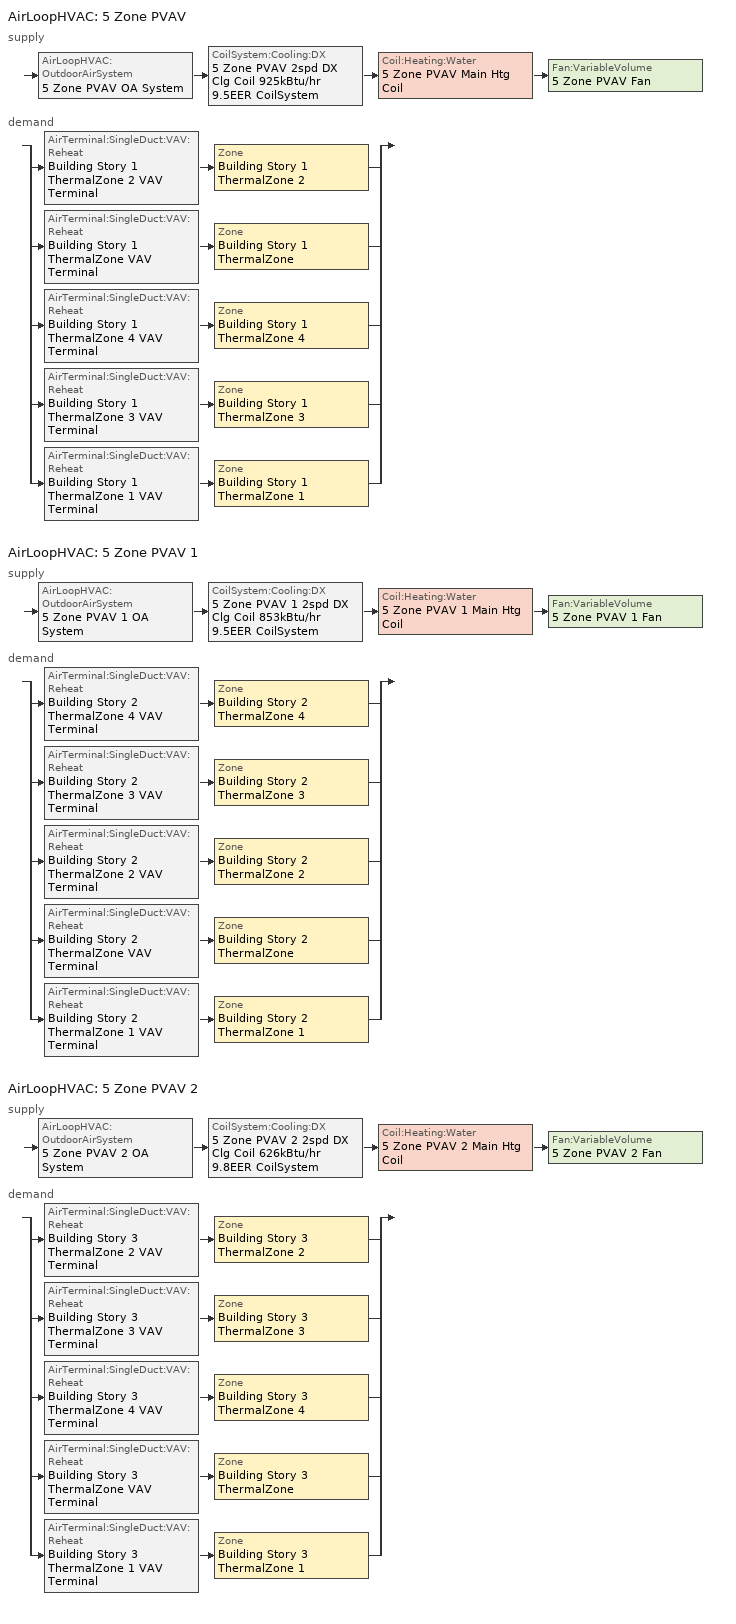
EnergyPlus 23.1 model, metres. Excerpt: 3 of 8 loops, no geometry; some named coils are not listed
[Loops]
AirLoopHVAC '5 Zone PVAV'
 supply: AirLoopHVAC:OutdoorAirSystem '5 Zone PVAV OA System' > CoilSystem:Cooling:DX '5 Zone PVAV 2spd DX Clg Coil 925kBtu/hr 9.5EER CoilSystem' > Coil:Heating:Water '5 Zone PVAV Main Htg Coil' > Fan:VariableVolume '5 Zone PVAV Fan'
 demand: split
  | AirTerminal:SingleDuct:VAV:Reheat 'Building Story 1 ThermalZone 2 VAV Terminal' > Zone 'Building Story 1 ThermalZone 2'
  | AirTerminal:SingleDuct:VAV:Reheat 'Building Story 1 ThermalZone VAV Terminal' > Zone 'Building Story 1 ThermalZone'
  | AirTerminal:SingleDuct:VAV:Reheat 'Building Story 1 ThermalZone 4 VAV Terminal' > Zone 'Building Story 1 ThermalZone 4'
  | AirTerminal:SingleDuct:VAV:Reheat 'Building Story 1 ThermalZone 3 VAV Terminal' > Zone 'Building Story 1 ThermalZone 3'
  | AirTerminal:SingleDuct:VAV:Reheat 'Building Story 1 ThermalZone 1 VAV Terminal' > Zone 'Building Story 1 ThermalZone 1'
AirLoopHVAC '5 Zone PVAV 1'
 supply: AirLoopHVAC:OutdoorAirSystem '5 Zone PVAV 1 OA System' > CoilSystem:Cooling:DX '5 Zone PVAV 1 2spd DX Clg Coil 853kBtu/hr 9.5EER CoilSystem' > Coil:Heating:Water '5 Zone PVAV 1 Main Htg Coil' > Fan:VariableVolume '5 Zone PVAV 1 Fan'
 demand: split
  | AirTerminal:SingleDuct:VAV:Reheat 'Building Story 2 ThermalZone 4 VAV Terminal' > Zone 'Building Story 2 ThermalZone 4'
  | AirTerminal:SingleDuct:VAV:Reheat 'Building Story 2 ThermalZone 3 VAV Terminal' > Zone 'Building Story 2 ThermalZone 3'
  | AirTerminal:SingleDuct:VAV:Reheat 'Building Story 2 ThermalZone 2 VAV Terminal' > Zone 'Building Story 2 ThermalZone 2'
  | AirTerminal:SingleDuct:VAV:Reheat 'Building Story 2 ThermalZone VAV Terminal' > Zone 'Building Story 2 ThermalZone'
  | AirTerminal:SingleDuct:VAV:Reheat 'Building Story 2 ThermalZone 1 VAV Terminal' > Zone 'Building Story 2 ThermalZone 1'
AirLoopHVAC '5 Zone PVAV 2'
 supply: AirLoopHVAC:OutdoorAirSystem '5 Zone PVAV 2 OA System' > CoilSystem:Cooling:DX '5 Zone PVAV 2 2spd DX Clg Coil 626kBtu/hr 9.8EER CoilSystem' > Coil:Heating:Water '5 Zone PVAV 2 Main Htg Coil' > Fan:VariableVolume '5 Zone PVAV 2 Fan'
 demand: split
  | AirTerminal:SingleDuct:VAV:Reheat 'Building Story 3 ThermalZone 2 VAV Terminal' > Zone 'Building Story 3 ThermalZone 2'
  | AirTerminal:SingleDuct:VAV:Reheat 'Building Story 3 ThermalZone 3 VAV Terminal' > Zone 'Building Story 3 ThermalZone 3'
  | AirTerminal:SingleDuct:VAV:Reheat 'Building Story 3 ThermalZone 4 VAV Terminal' > Zone 'Building Story 3 ThermalZone 4'
  | AirTerminal:SingleDuct:VAV:Reheat 'Building Story 3 ThermalZone VAV Terminal' > Zone 'Building Story 3 ThermalZone'
  | AirTerminal:SingleDuct:VAV:Reheat 'Building Story 3 ThermalZone 1 VAV Terminal' > Zone 'Building Story 3 ThermalZone 1'
[ZoneControl:Thermostat] Temperature Difference Between Cutout And Setpoint {deltaC}=0
Name | Zone or ZoneList | Control Type Schedule | Control 1
Building Story 1 ThermalZone Thermostat | Building Story 1 ThermalZone | Building Story 1 ThermalZone Thermostat Schedule | Story Ground Blended Space Type Thermostat
Building Story 1 ThermalZone 1 Thermostat | Building Story 1 ThermalZone 1 | Building Story 1 ThermalZone 1 Thermostat Schedule | Story Ground Blended Space Type Thermostat 1
Building Story 1 ThermalZone 2 Thermostat | Building Story 1 ThermalZone 2 | Building Story 1 ThermalZone 2 Thermostat Schedule | Story Ground Blended Space Type Thermostat 2
Building Story 1 ThermalZone 3 Thermostat | Building Story 1 ThermalZone 3 | Building Story 1 ThermalZone 3 Thermostat Schedule | Story Ground Blended Space Type Thermostat 3
Building Story 1 ThermalZone 4 Thermostat | Building Story 1 ThermalZone 4 | Building Story 1 ThermalZone 4 Thermostat Schedule | Story Ground Blended Space Type Thermostat 4
Building Story 2 ThermalZone Thermostat | Building Story 2 ThermalZone | Building Story 2 ThermalZone Thermostat Schedule | Story Mid Blended Space Type Thermostat
Building Story 2 ThermalZone 1 Thermostat | Building Story 2 ThermalZone 1 | Building Story 2 ThermalZone 1 Thermostat Schedule | Story Mid Blended Space Type Thermostat 1
Building Story 2 ThermalZone 2 Thermostat | Building Story 2 ThermalZone 2 | Building Story 2 ThermalZone 2 Thermostat Schedule | Story Mid Blended Space Type Thermostat 2
Building Story 2 ThermalZone 3 Thermostat | Building Story 2 ThermalZone 3 | Building Story 2 ThermalZone 3 Thermostat Schedule | Story Mid Blended Space Type Thermostat 3
Building Story 2 ThermalZone 4 Thermostat | Building Story 2 ThermalZone 4 | Building Story 2 ThermalZone 4 Thermostat Schedule | Story Mid Blended Space Type Thermostat 4
Building Story 3 ThermalZone Thermostat | Building Story 3 ThermalZone | Building Story 3 ThermalZone Thermostat Schedule | Story Top Blended Space Type Thermostat
Building Story 3 ThermalZone 1 Thermostat | Building Story 3 ThermalZone 1 | Building Story 3 ThermalZone 1 Thermostat Schedule | Story Top Blended Space Type Thermostat 1
Building Story 3 ThermalZone 2 Thermostat | Building Story 3 ThermalZone 2 | Building Story 3 ThermalZone 2 Thermostat Schedule | Story Top Blended Space Type Thermostat 2
Building Story 3 ThermalZone 3 Thermostat | Building Story 3 ThermalZone 3 | Building Story 3 ThermalZone 3 Thermostat Schedule | Story Top Blended Space Type Thermostat 3
Building Story 3 ThermalZone 4 Thermostat | Building Story 3 ThermalZone 4 | Building Story 3 ThermalZone 4 Thermostat Schedule | Story Top Blended Space Type Thermostat 4
[ThermostatSetpoint:DualSetpoint]
Name | Heating Setpoint Temperature Schedule | Cooling Setpoint Temperature Schedule
Story Ground Blended Space Type Thermostat; Story Ground Blended Space Type Thermostat 1; Story Ground Blended Space Type Thermostat 2; Story Ground Blended Space Type Thermostat 3; Story Ground Blended Space Type Thermostat 4 | SchoolSecondary HTGSETP_SCH_PSZ_AC | SchoolSecondary CLGSETP_SCH_NO_SETBACK
Story Mid Blended Space Type Thermostat; Story Mid Blended Space Type Thermostat 1; Story Mid Blended Space Type Thermostat 2; Story Mid Blended Space Type Thermostat 3; Story Mid Blended Space Type Thermostat 4 | SchoolSecondary HTGSETP_SCH_YES_OPTIMUM | SchoolSecondary CLGSETP_SCH_NO_SETBACK
Story Top Blended Space Type Thermostat; Story Top Blended Space Type Thermostat 1; Story Top Blended Space Type Thermostat 2; Story Top Blended Space Type Thermostat 3; Story Top Blended Space Type Thermostat 4 | OfficeLarge HTGSETP_SCH_YES_OPTIMUM | OfficeLarge CLGSETP_SCH_NO_SETBACK
[AirTerminal:SingleDuct:VAV:Reheat] Availability Schedule=Always On Discrete; Maximum Air Flow Rate {m3/s}=Autosize; Zone Minimum Air Flow Input Method=Constant; Fixed Minimum Air Flow Rate {m3/s}=0; Maximum Hot Water or Steam Flow Rate {m3/s}=Autosize; Minimum Hot Water or Steam Flow Rate {m3/s}=0; Convergence Tolerance=0.001; Damper Heating Action=ReverseWithLimits; Maximum Flow per Zone Floor Area During Reheat {m3/s-m2}=Autocalculate; Maximum Flow Fraction During Reheat=Autocalculate; Maximum Reheat Air Temperature {C}=50
Name | Constant Minimum Air Flow Fraction | Reheat Coil
Building Story 1 ThermalZone VAV Terminal | 0.673565 | Building Story 1 ThermalZone Reheat Coil
Building Story 1 ThermalZone 1 VAV Terminal | 0.673565 | Building Story 1 ThermalZone 1 Reheat Coil
Building Story 1 ThermalZone 2 VAV Terminal | 0.673565 | Building Story 1 ThermalZone 2 Reheat Coil
Building Story 1 ThermalZone 3 VAV Terminal | 0.673565 | Building Story 1 ThermalZone 3 Reheat Coil
Building Story 1 ThermalZone 4 VAV Terminal | 0.673565 | Building Story 1 ThermalZone 4 Reheat Coil
Building Story 2 ThermalZone VAV Terminal | 0.588356 | Building Story 2 ThermalZone Reheat Coil
Building Story 2 ThermalZone 1 VAV Terminal | 0.588356 | Building Story 2 ThermalZone 1 Reheat Coil
Building Story 2 ThermalZone 2 VAV Terminal | 0.588356 | Building Story 2 ThermalZone 2 Reheat Coil
Building Story 2 ThermalZone 3 VAV Terminal | 0.588356 | Building Story 2 ThermalZone 3 Reheat Coil
Building Story 2 ThermalZone 4 VAV Terminal | 0.588356 | Building Story 2 ThermalZone 4 Reheat Coil
Building Story 3 ThermalZone VAV Terminal | 0.264066 | Building Story 3 ThermalZone Reheat Coil
Building Story 3 ThermalZone 1 VAV Terminal | 0.2 | Building Story 3 ThermalZone 1 Reheat Coil
Building Story 3 ThermalZone 2 VAV Terminal | 0.2 | Building Story 3 ThermalZone 2 Reheat Coil
Building Story 3 ThermalZone 3 VAV Terminal | 0.2 | Building Story 3 ThermalZone 3 Reheat Coil
Building Story 3 ThermalZone 4 VAV Terminal | 0.2 | Building Story 3 ThermalZone 4 Reheat Coil
[Coil:Heating:Water] Availability Schedule=Always On Discrete; U-Factor Times Area Value {W/K}=Autosize; Maximum Water Flow Rate {m3/s}=Autosize; Performance Input Method=UFactorTimesAreaAndDesignWaterFlowRate; Rated Capacity {W}=Autosize; Rated Inlet Water Temperature {C}=82.2222; Rated Inlet Air Temperature {C}=7.22222; Rated Outlet Water Temperature {C}=71.1111; Rated Outlet Air Temperature {C}=12.7778; Rated Ratio for Air and Water Convection=0.5
5 Zone PVAV Main Htg Coil; 5 Zone PVAV 1 Main Htg Coil; 5 Zone PVAV 2 Main Htg Coil
[Zone equipment]
Building Story 1 ThermalZone: Building Story 1 ThermalZone VAV Terminal
Building Story 1 ThermalZone 1: Building Story 1 ThermalZone 1 VAV Terminal
Building Story 1 ThermalZone 2: Building Story 1 ThermalZone 2 VAV Terminal
Building Story 1 ThermalZone 3: Building Story 1 ThermalZone 3 VAV Terminal
Building Story 1 ThermalZone 4: Building Story 1 ThermalZone 4 VAV Terminal
Building Story 2 ThermalZone: Building Story 2 ThermalZone VAV Terminal
Building Story 2 ThermalZone 1: Building Story 2 ThermalZone 1 VAV Terminal
Building Story 2 ThermalZone 2: Building Story 2 ThermalZone 2 VAV Terminal
Building Story 2 ThermalZone 3: Building Story 2 ThermalZone 3 VAV Terminal
Building Story 2 ThermalZone 4: Building Story 2 ThermalZone 4 VAV Terminal
Building Story 3 ThermalZone: Building Story 3 ThermalZone VAV Terminal
Building Story 3 ThermalZone 1: Building Story 3 ThermalZone 1 VAV Terminal
Building Story 3 ThermalZone 2: Building Story 3 ThermalZone 2 VAV Terminal
Building Story 3 ThermalZone 3: Building Story 3 ThermalZone 3 VAV Terminal
Building Story 3 ThermalZone 4: Building Story 3 ThermalZone 4 VAV Terminal
[Sizing:Zone] Zone Cooling Design Supply Air Temperature Input Method=SupplyAirTemperature; Zone Cooling Design Supply Air Temperature {C}=12.7778; Zone Cooling Design Supply Air Temperature Difference {deltaC}=11.11; Zone Heating Design Supply Air Temperature Input Method=SupplyAirTemperature; Zone Heating Design Supply Air Temperature {C}=50; Zone Heating Design Supply Air Temperature Difference {deltaC}=11.11; Zone Cooling Design Supply Air Humidity Ratio {kgWater/kgDryAir}=0.0085; Zone Heating Design Supply Air Humidity Ratio {kgWater/kgDryAir}=0.008; Cooling Design Air Flow Method=DesignDay; Cooling Design Air Flow Rate {m3/s}=0; Cooling Minimum Air Flow per Zone Floor Area {m3/s-m2}=0.000762; Cooling Minimum Air Flow {m3/s}=0; Cooling Minimum Air Flow Fraction=0; Heating Design Air Flow Method=DesignDay; Heating Design Air Flow Rate {m3/s}=0; Heating Maximum Air Flow per Zone Floor Area {m3/s-m2}=0.002032; Heating Maximum Air Flow {m3/s}=0.141576; Heating Maximum Air Flow Fraction=0.3; Account for Dedicated Outdoor Air System=No; Zone Load Sizing Method=Sensible Load Only No Latent Load; Zone Latent Cooling Design Supply Air Humidity Ratio Input Method=HumidityRatioDifference; Zone Cooling Design Supply Air Humidity Ratio Difference {kgWater/kgDryAir}=0.005; Zone Latent Heating Design Supply Air Humidity Ratio Input Method=HumidityRatioDifference; Zone Humidification Design Supply Air Humidity Ratio Difference {kgWater/kgDryAir}=0.005
Name | Design Specification Outdoor Air Object | Design Specification Zone Air Distribution Object
Building Story 1 ThermalZone | Building Story 1 ThermalZone DSOA Space List | Building Story 1 ThermalZone Design Spec Zone Air Dist
Building Story 1 ThermalZone 1 | Building Story 1 ThermalZone 1 DSOA Space List | Building Story 1 ThermalZone 1 Design Spec Zone Air Dist
Building Story 1 ThermalZone 2 | Building Story 1 ThermalZone 2 DSOA Space List | Building Story 1 ThermalZone 2 Design Spec Zone Air Dist
Building Story 1 ThermalZone 3 | Building Story 1 ThermalZone 3 DSOA Space List | Building Story 1 ThermalZone 3 Design Spec Zone Air Dist
Building Story 1 ThermalZone 4 | Building Story 1 ThermalZone 4 DSOA Space List | Building Story 1 ThermalZone 4 Design Spec Zone Air Dist
Building Story 2 ThermalZone | Building Story 2 ThermalZone DSOA Space List | Building Story 2 ThermalZone Design Spec Zone Air Dist
Building Story 2 ThermalZone 1 | Building Story 2 ThermalZone 1 DSOA Space List | Building Story 2 ThermalZone 1 Design Spec Zone Air Dist
Building Story 2 ThermalZone 2 | Building Story 2 ThermalZone 2 DSOA Space List | Building Story 2 ThermalZone 2 Design Spec Zone Air Dist
Building Story 2 ThermalZone 3 | Building Story 2 ThermalZone 3 DSOA Space List | Building Story 2 ThermalZone 3 Design Spec Zone Air Dist
Building Story 2 ThermalZone 4 | Building Story 2 ThermalZone 4 DSOA Space List | Building Story 2 ThermalZone 4 Design Spec Zone Air Dist
Building Story 3 ThermalZone | Building Story 3 ThermalZone DSOA Space List | Building Story 3 ThermalZone Design Spec Zone Air Dist
Building Story 3 ThermalZone 1 | Building Story 3 ThermalZone 1 DSOA Space List | Building Story 3 ThermalZone 1 Design Spec Zone Air Dist
Building Story 3 ThermalZone 2 | Building Story 3 ThermalZone 2 DSOA Space List | Building Story 3 ThermalZone 2 Design Spec Zone Air Dist
Building Story 3 ThermalZone 3 | Building Story 3 ThermalZone 3 DSOA Space List | Building Story 3 ThermalZone 3 Design Spec Zone Air Dist
Building Story 3 ThermalZone 4 | Building Story 3 ThermalZone 4 DSOA Space List | Building Story 3 ThermalZone 4 Design Spec Zone Air Dist
[DesignSpecification:ZoneAirDistribution] Minimum Zone Ventilation Efficiency=0.6
Building Story 1 ThermalZone Design Spec Zone Air Dist; Building Story 1 ThermalZone 1 Design Spec Zone Air Dist; Building Story 1 ThermalZone 2 Design Spec Zone Air Dist; Building Story 1 ThermalZone 3 Design Spec Zone Air Dist; Building Story 1 ThermalZone 4 Design Spec Zone Air Dist; Building Story 2 ThermalZone Design Spec Zone Air Dist; Building Story 2 ThermalZone 1 Design Spec Zone Air Dist; Building Story 2 ThermalZone 2 Design Spec Zone Air Dist; Building Story 2 ThermalZone 3 Design Spec Zone Air Dist; Building Story 2 ThermalZone 4 Design Spec Zone Air Dist; Building Story 3 ThermalZone Design Spec Zone Air Dist; Building Story 3 ThermalZone 1 Design Spec Zone Air Dist; Building Story 3 ThermalZone 2 Design Spec Zone Air Dist; Building Story 3 ThermalZone 3 Design Spec Zone Air Dist; Building Story 3 ThermalZone 4 Design Spec Zone Air Dist
[Controller:MechanicalVentilation] Demand Controlled Ventilation=No
Name | Availability Schedule | System Outdoor Air Method | Zone or ZoneList 1 | Design Specification Outdoor Air Object Name 1 | Design Specification Zone Air Distribution Object Name 1 | Zone or ZoneList 2 | Design Specification Outdoor Air Object Name 2 | Design Specification Zone Air Distribution Object Name 2 | Zone or ZoneList 3 | Design Specification Outdoor Air Object Name 3 | Design Specification Zone Air Distribution Object Name 3 | Zone or ZoneList 4 | Design Specification Outdoor Air Object Name 4 | Design Specification Zone Air Distribution Object Name 4 | Zone or ZoneList 5 | Design Specification Outdoor Air Object Name 5 | Design Specification Zone Air Distribution Object Name 5
5 Zone PVAV Ventilation Controller | 5 Zone PVAV Occ Sch | ZoneSum | Building Story 1 ThermalZone | Blended OA | Building Story 1 ThermalZone Design Spec Zone Air Dist | Building Story 1 ThermalZone 1 | Blended OA | Building Story 1 ThermalZone 1 Design Spec Zone Air Dist | Building Story 1 ThermalZone 2 | Blended OA | Building Story 1 ThermalZone 2 Design Spec Zone Air Dist | Building Story 1 ThermalZone 3 | Blended OA | Building Story 1 ThermalZone 3 Design Spec Zone Air Dist | Building Story 1 ThermalZone 4 | Blended OA | Building Story 1 ThermalZone 4 Design Spec Zone Air Dist
5 Zone PVAV 1 Ventilation Controller | 5 Zone PVAV 1 Occ Sch | ZoneSum | Building Story 2 ThermalZone | Blended OA 1 | Building Story 2 ThermalZone Design Spec Zone Air Dist | Building Story 2 ThermalZone 1 | Blended OA 1 | Building Story 2 ThermalZone 1 Design Spec Zone Air Dist | Building Story 2 ThermalZone 2 | Blended OA 1 | Building Story 2 ThermalZone 2 Design Spec Zone Air Dist | Building Story 2 ThermalZone 3 | Blended OA 1 | Building Story 2 ThermalZone 3 Design Spec Zone Air Dist | Building Story 2 ThermalZone 4 | Blended OA 1 | Building Story 2 ThermalZone 4 Design Spec Zone Air Dist
5 Zone PVAV 2 Ventilation Controller | 5 Zone PVAV 2 Occ Sch | Standard62.1VentilationRateProcedureWithLimit | Building Story 3 ThermalZone | Blended OA 2 | Building Story 3 ThermalZone Design Spec Zone Air Dist | Building Story 3 ThermalZone 1 | Blended OA 2 | Building Story 3 ThermalZone 1 Design Spec Zone Air Dist | Building Story 3 ThermalZone 2 | Blended OA 2 | Building Story 3 ThermalZone 2 Design Spec Zone Air Dist | Building Story 3 ThermalZone 3 | Blended OA 2 | Building Story 3 ThermalZone 3 Design Spec Zone Air Dist | Building Story 3 ThermalZone 4 | Blended OA 2 | Building Story 3 ThermalZone 4 Design Spec Zone Air Dist
[DesignSpecification:OutdoorAir] Outdoor Air Method=Sum; Outdoor Air Flow per Zone {m3/s}=0; Outdoor Air Flow Air Changes per Hour {1/hr}=0
Name | Outdoor Air Flow per Person {m3/s-person} | Outdoor Air Flow per Zone Floor Area {m3/s-m2}
Blended OA | 0.00236393 | 0.000791069
Blended OA 1 | 0.00449757 | 0.000474846
Blended OA 2 | 0 | 0.0004318
[DesignSpecification:OutdoorAir:SpaceList]
Name | Space 1 | Space 1 Design Specification Outdoor Air Object
Building Story 1 ThermalZone DSOA Space List | Building Story 1 Space | Blended OA
Building Story 1 ThermalZone 1 DSOA Space List | Building Story 1 Space 1 | Blended OA
Building Story 1 ThermalZone 2 DSOA Space List | Building Story 1 Space 2 | Blended OA
Building Story 1 ThermalZone 3 DSOA Space List | Building Story 1 Space 3 | Blended OA
Building Story 1 ThermalZone 4 DSOA Space List | Building Story 1 Space 4 | Blended OA
Building Story 2 ThermalZone DSOA Space List | Building Story 2 Space | Blended OA 1
Building Story 2 ThermalZone 1 DSOA Space List | Building Story 2 Space 1 | Blended OA 1
Building Story 2 ThermalZone 2 DSOA Space List | Building Story 2 Space 2 | Blended OA 1
Building Story 2 ThermalZone 3 DSOA Space List | Building Story 2 Space 3 | Blended OA 1
Building Story 2 ThermalZone 4 DSOA Space List | Building Story 2 Space 4 | Blended OA 1
Building Story 3 ThermalZone DSOA Space List | Building Story 3 Space | Blended OA 2
Building Story 3 ThermalZone 1 DSOA Space List | Building Story 3 Space 1 | Blended OA 2
Building Story 3 ThermalZone 2 DSOA Space List | Building Story 3 Space 2 | Blended OA 2
Building Story 3 ThermalZone 3 DSOA Space List | Building Story 3 Space 3 | Blended OA 2
Building Story 3 ThermalZone 4 DSOA Space List | Building Story 3 Space 4 | Blended OA 2
[AirLoopHVAC] Design Supply Air Flow Rate {m3/s}=AutoSize; Design Return Air Flow Fraction of Supply Air Flow=1
5 Zone PVAV; 5 Zone PVAV 1; 5 Zone PVAV 2
[Sizing:System] Type of Load to Size On=Sensible; Central Heating Maximum System Air Flow Ratio=0.3; Preheat Design Temperature {C}=7.22222; Preheat Design Humidity Ratio {kgWater/kgDryAir}=0.008; Precool Design Temperature {C}=12.7778; Precool Design Humidity Ratio {kgWater/kgDryAir}=0.008; Central Cooling Design Supply Air Temperature {C}=12.7778; Central Heating Design Supply Air Temperature {C}=12.7778; Type of Zone Sum to Use=Coincident; 100% Outdoor Air in Cooling=No; 100% Outdoor Air in Heating=No; Central Cooling Design Supply Air Humidity Ratio {kgWater/kgDryAir}=0.0085; Central Heating Design Supply Air Humidity Ratio {kgWater/kgDryAir}=0.008; Cooling Supply Air Flow Rate Method=DesignDay; Cooling Supply Air Flow Rate {m3/s}=0; Cooling Supply Air Flow Rate Per Floor Area {m3/s-m2}=0.00996765; Cooling Fraction of Autosized Cooling Supply Air Flow Rate=1; Cooling Supply Air Flow Rate Per Unit Cooling Capacity {m3/s-W}=3.94755e-05; Heating Supply Air Flow Rate Method=DesignDay; Heating Supply Air Flow Rate {m3/s}=0; Heating Supply Air Flow Rate Per Floor Area {m3/s-m2}=0.00996765; Heating Fraction of Autosized Heating Supply Air Flow Rate=1; Heating Fraction of Autosized Cooling Supply Air Flow Rate=1; Heating Supply Air Flow Rate Per Unit Heating Capacity {m3/s-W}=3.15882e-05; System Outdoor Air Method=ZoneSum; Zone Maximum Outdoor Air Fraction=1; Cooling Design Capacity Method=CoolingDesignCapacity; Cooling Design Capacity {W}=Autosize; Cooling Design Capacity Per Floor Area {W/m2}=234.7; Fraction of Autosized Cooling Design Capacity=1; Heating Design Capacity Method=HeatingDesignCapacity; Heating Design Capacity {W}=Autosize; Heating Design Capacity Per Floor Area {W/m2}=157; Fraction of Autosized Heating Design Capacity=1; Central Cooling Capacity Control Method=OnOff; Occupant Diversity=Autosize
Name | Design Outdoor Air Flow Rate {m3/s}
5 Zone PVAV | 7.69211
5 Zone PVAV 1 | 6.14243
5 Zone PVAV 2 | 1.97639
[Controller:WaterCoil] Control Variable=Temperature; Action=Normal; Actuator Variable=Flow; Controller Convergence Tolerance {deltaC}=0.0001; Maximum Actuated Flow {m3/s}=Autosize; Minimum Actuated Flow {m3/s}=0
5 Zone PVAV Main Htg Coil Controller; 5 Zone PVAV 1 Main Htg Coil Controller; 5 Zone PVAV 2 Main Htg Coil Controller
[Controller:OutdoorAir] Maximum Outdoor Air Flow Rate {m3/s}=Autosize; Economizer Control Type=DifferentialDryBulb; Economizer Control Action Type=ModulateFlow; Lockout Type=LockoutWithHeating; Minimum Limit Type=FixedMinimum; High Humidity Control=No; Control High Indoor Humidity Based on Outdoor Humidity Ratio=Yes
Name | Minimum Outdoor Air Flow Rate {m3/s} | Minimum Outdoor Air Schedule | Mechanical Ventilation Controller | Heat Recovery Bypass Control Type
Controller Outdoor Air 1 | Autosize | 5 Zone PVAV Occ Sch | 5 Zone PVAV Ventilation Controller | BypassWhenOAFlowGreaterThanMinimum
Controller Outdoor Air 2 | Autosize | 5 Zone PVAV 1 Occ Sch | 5 Zone PVAV 1 Ventilation Controller | BypassWhenOAFlowGreaterThanMinimum
Controller Outdoor Air 3 | 0 | 5 Zone PVAV 2 Occ Sch | 5 Zone PVAV 2 Ventilation Controller | BypassWhenWithinEconomizerLimits
[HeatExchanger:AirToAir:SensibleAndLatent] Availability Schedule=Always On Discrete; Nominal Supply Air Flow Rate {m3/s}=Autosize; Sensible Effectiveness at 100% Heating Air Flow=0.5; Latent Effectiveness at 100% Heating Air Flow=0.5; Sensible Effectiveness at 75% Heating Air Flow=0.5; Latent Effectiveness at 75% Heating Air Flow=0.5; Sensible Effectiveness at 100% Cooling Air Flow=0.5; Latent Effectiveness at 100% Cooling Air Flow=0.5; Sensible Effectiveness at 75% Cooling Air Flow=0.5; Latent Effectiveness at 75% Cooling Air Flow=0.5; Supply Air Outlet Temperature Control=Yes; Heat Exchanger Type=Rotary; Frost Control Type=ExhaustOnly; Threshold Temperature {C}=-23.3; Initial Defrost Time Fraction=0.167; Rate of Defrost Time Fraction Increase {1/K}=1.44; Economizer Lockout=Yes
Name | Nominal Electric Power {W}
5 Zone PVAV ERV | 4923.74
5 Zone PVAV 1 ERV | 4314.81
[SetpointManager:OutdoorAirPretreat] Control Variable=Temperature; Minimum Setpoint Temperature {C}=-99; Maximum Setpoint Temperature {C}=99; Minimum Setpoint Humidity Ratio {kgWater/kgDryAir}=1e-05; Maximum Setpoint Humidity Ratio {kgWater/kgDryAir}=1
Setpoint Manager Outdoor Air Pretreat 1; Setpoint Manager Outdoor Air Pretreat 2
[SetpointManager:MixedAir] Control Variable=Temperature
Name | Setpoint Node or NodeList
5 Zone PVAV Mixed Air Node OS Default SPM | 5 Zone PVAV Mixed Air Node
5 Zone PVAV 2spd DX Clg Coil Outlet Air Node OS Default SPM | 5 Zone PVAV 2spd DX Clg Coil Outlet Air Node
5 Zone PVAV Main Htg Coil Outlet Air Node OS Default SPM | 5 Zone PVAV Main Htg Coil Outlet Air Node
5 Zone PVAV 1 Mixed Air Node OS Default SPM | 5 Zone PVAV 1 Mixed Air Node
5 Zone PVAV 1 2spd DX Clg Coil Outlet Air Node OS Default SPM | 5 Zone PVAV 1 2spd DX Clg Coil Outlet Air Node
5 Zone PVAV 1 Main Htg Coil Outlet Air Node OS Default SPM | 5 Zone PVAV 1 Main Htg Coil Outlet Air Node
5 Zone PVAV 2 Mixed Air Node OS Default SPM | 5 Zone PVAV 2 Mixed Air Node
5 Zone PVAV 2 2spd DX Clg Coil Outlet Air Node OS Default SPM | 5 Zone PVAV 2 2spd DX Clg Coil Outlet Air Node
5 Zone PVAV 2 Main Htg Coil Outlet Air Node OS Default SPM | 5 Zone PVAV 2 Main Htg Coil Outlet Air Node
[CoilSystem:Cooling:DX] Availability Schedule=Always On Discrete
Name | Cooling Coil
5 Zone PVAV 2spd DX Clg Coil 925kBtu/hr 9.5EER CoilSystem | 5 Zone PVAV 2spd DX Clg Coil 925kBtu/hr 9.5EER
5 Zone PVAV 1 2spd DX Clg Coil 853kBtu/hr 9.5EER CoilSystem | 5 Zone PVAV 1 2spd DX Clg Coil 853kBtu/hr 9.5EER
5 Zone PVAV 2 2spd DX Clg Coil 626kBtu/hr 9.8EER CoilSystem | 5 Zone PVAV 2 2spd DX Clg Coil 626kBtu/hr 9.8EER
[Coil:Cooling:DX:TwoSpeed] Availability Schedule=Always On Discrete; High Speed Gross Rated Total Cooling Capacity {W}=Autosize; High Speed Rated Sensible Heat Ratio=Autosize; High Speed Rated Air Flow Rate {m3/s}=Autosize; Unit Internal Static Air Pressure {Pa}=773.3; Total Cooling Capacity Function of Temperature Curve=PSZ-AC_Unitary_PackagecoolCapFT; Total Cooling Capacity Function of Flow Fraction Curve=PSZ-AC_Unitary_PackagecoolFFF; Energy Input Ratio Function of Temperature Curve=PSZ-AC DX Unitary Package EIRFT; Energy Input Ratio Function of Flow Fraction Curve=PSZ-AC_Unitary_PackagecoolEIRFFF; Part Load Fraction Correlation Curve=PSZ-AC_Unitary_PackagecoolPLR; Low Speed Gross Rated Total Cooling Capacity {W}=Autosize; Low Speed Gross Rated Sensible Heat Ratio=0.69; Low Speed Rated Air Flow Rate {m3/s}=Autosize; Low Speed Total Cooling Capacity Function of Temperature Curve=PSZ-AC_Unitary_PackagecoolCapFT; Low Speed Energy Input Ratio Function of Temperature Curve=PSZ-AC DX Unitary Package EIRFT; Condenser Type=AirCooled; Minimum Outdoor Dry-Bulb Temperature for Compressor Operation {C}=-25; High Speed Evaporative Condenser Effectiveness=0.9; High Speed Evaporative Condenser Air Flow Rate {m3/s}=Autosize; High Speed Evaporative Condenser Pump Rated Power Consumption {W}=Autosize; Low Speed Evaporative Condenser Effectiveness=0.9; Low Speed Evaporative Condenser Air Flow Rate {m3/s}=Autosize; Low Speed Evaporative Condenser Pump Rated Power Consumption {W}=Autosize; Basin Heater Capacity {W/K}=0; Basin Heater Setpoint Temperature {C}=2
Name | High Speed Gross Rated Cooling COP {W/W} | Low Speed Gross Rated Cooling COP {W/W}
5 Zone PVAV 2spd DX Clg Coil 925kBtu/hr 9.5EER; 5 Zone PVAV 1 2spd DX Clg Coil 853kBtu/hr 9.5EER | 3.2994 | 3.2994
5 Zone PVAV 2 2spd DX Clg Coil 626kBtu/hr 9.8EER | 3.39929 | 3.39929
[Fan:VariableVolume] Pressure Rise {Pa}=1389.92; Maximum Flow Rate {m3/s}=AutoSize; Fan Power Minimum Flow Rate Input Method=Fraction; Fan Power Minimum Flow Fraction=0.25; Fan Power Minimum Air Flow Rate {m3/s}=0; Motor In Airstream Fraction=1; Fan Power Coefficient 1=0.04076; Fan Power Coefficient 2=0.0881; Fan Power Coefficient 3=-0.0729; Fan Power Coefficient 4=0.9437; Fan Power Coefficient 5=0
Name | Availability Schedule | Fan Total Efficiency | Motor Efficiency
5 Zone PVAV Fan | 5 Zone PVAV Occ Sch | 0.61165 | 0.941
5 Zone PVAV 1 Fan | 5 Zone PVAV 1 Occ Sch | 0.6084 | 0.936
5 Zone PVAV 2 Fan | 5 Zone PVAV 2 Occ Sch | 0.61165 | 0.941
[SetpointManager:Warmest] Control Variable=Temperature; Minimum Setpoint Temperature {C}=12.7778; Maximum Setpoint Temperature {C}=15.5556; Strategy=MaximumTemperature
Name | HVAC Air Loop | Setpoint Node or NodeList
5 Zone PVAV SAT Warmest Reset | 5 Zone PVAV | 5 Zone PVAV Supply Outlet Node
5 Zone PVAV 1 SAT Warmest Reset | 5 Zone PVAV 1 | 5 Zone PVAV 1 Supply Outlet Node
5 Zone PVAV 2 SAT Warmest Reset | 5 Zone PVAV 2 | 5 Zone PVAV 2 Supply Outlet Node
[Schedule:Compact]
Building Story 1 ThermalZone Thermostat Schedule; Building Story 1 ThermalZone 1 Thermostat Schedule; Building Story 1 ThermalZone 2 Thermostat Schedule; Building Story 1 ThermalZone 3 Thermostat Schedule; Building Story 1 ThermalZone 4 Thermostat Schedule; Building Story 2 ThermalZone Thermostat Schedule; Building Story 2 ThermalZone 1 Thermostat Schedule; Building Story 2 ThermalZone 2 Thermostat Schedule; Building Story 2 ThermalZone 3 Thermostat Schedule; Building Story 2 ThermalZone 4 Thermostat Schedule; Building Story 3 ThermalZone Thermostat Schedule; Building Story 3 ThermalZone 1 Thermostat Schedule; Building Story 3 ThermalZone 2 Thermostat Schedule; Building Story 3 ThermalZone 3 Thermostat Schedule; Building Story 3 ThermalZone 4 Thermostat Schedule: Through: 12/31, For: AllDays, Until: 24:00, 4
[Schedule:Day:Interval]
SchoolSecondary HTGSETP_SCH_PSZ_AC Default; SchoolSecondary HTGSETP_SCH_PSZ_AC Summer Design Day; SchoolSecondary HTGSETP_SCH_YES_OPTIMUM Default; SchoolSecondary HTGSETP_SCH_YES_OPTIMUM Summer Design Day; OfficeLarge HTGSETP_SCH_YES_OPTIMUM Default; OfficeLarge HTGSETP_SCH_YES_OPTIMUM Summer Design Day: No, 24:00, 15.6
SchoolSecondary HTGSETP_SCH_PSZ_AC Wkdy Day: No, 06:00, 15.6, 21:00, 21, 24:00, 15.6
SchoolSecondary HTGSETP_SCH_PSZ_AC Winter Design Day; SchoolSecondary HTGSETP_SCH_YES_OPTIMUM Winter Design Day: No, 24:00, 21
SchoolSecondary CLGSETP_SCH_NO_SETBACK Default; SchoolSecondary CLGSETP_SCH_NO_SETBACK Summer Design Day; OfficeLarge CLGSETP_SCH_NO_SETBACK Default|WntrDsn|Sat|Wkdy Day; OfficeLarge CLGSETP_SCH_NO_SETBACK Default; OfficeLarge CLGSETP_SCH_NO_SETBACK Winter Design Day: No, 24:00, 24
SchoolSecondary CLGSETP_SCH_NO_SETBACK Winter Design Day: No, 24:00, 29.44
5 Zone PVAV Occ Sch Sunday; 5 Zone PVAV 1 Occ Sch Sunday; 5 Zone PVAV 2 Occ Sch Sunday: No, 24:00, 0
5 Zone PVAV Occ Sch Default; 5 Zone PVAV Occ Sch Tuesday; 5 Zone PVAV Occ Sch Wednesday; 5 Zone PVAV Occ Sch Thursday; 5 Zone PVAV Occ Sch Friday; 5 Zone PVAV Occ Sch Thursday 2; 5 Zone PVAV Occ Sch Friday 2; 5 Zone PVAV Occ Sch Monday 2; 5 Zone PVAV Occ Sch Tuesday 2; 5 Zone PVAV Occ Sch Wednesday 2: No, 08:00, 0, 21:00, 1, 24:00, 0
5 Zone PVAV Occ Sch Friday 1; 5 Zone PVAV Occ Sch Monday 1; 5 Zone PVAV Occ Sch Tuesday 1; 5 Zone PVAV Occ Sch Wednesday 1; 5 Zone PVAV Occ Sch Thursday 1: No, 08:00, 0, 19:00, 1, 24:00, 0
5 Zone PVAV Occ Sch Summer Design Day; 5 Zone PVAV Occ Sch Winter Design Day; 5 Zone PVAV 1 Occ Sch Summer Design Day; 5 Zone PVAV 1 Occ Sch Winter Design Day; 5 Zone PVAV 2 Occ Sch Summer Design Day; 5 Zone PVAV 2 Occ Sch Winter Design Day: No, 24:00, 1
SchoolSecondary HTGSETP_SCH_YES_OPTIMUM Wkdy Day: No, 06:00, 15.6, 07:00, 17.8, 08:00, 20, 21:00, 21, 24:00, 15.6
5 Zone PVAV 1 Occ Sch Default: No, 08:00, 0, 18:00, 1, 24:00, 0
OfficeLarge HTGSETP_SCH_YES_OPTIMUM Sat Day: No, 04:00, 15.6, 05:00, 17.8, 06:00, 20, 17:00, 21, 24:00, 15.6
OfficeLarge HTGSETP_SCH_YES_OPTIMUM Wkdy Day: No, 04:00, 15.6, 05:00, 17.8, 06:00, 20, 22:00, 21, 24:00, 15.6
OfficeLarge HTGSETP_SCH_YES_OPTIMUM Winter Design Day: No, 05:00, 15.6, 06:00, 17.6, 07:00, 19.6, 22:00, 21, 24:00, 15.6
OfficeLarge CLGSETP_SCH_NO_SETBACK Summer Design Day: No, 05:00, 26.7, 06:00, 25.7, 07:00, 25, 22:00, 24, 24:00, 26.7
5 Zone PVAV 2 Occ Sch Saturday: No, 08:00, 0, 12:00, 1, 24:00, 0
5 Zone PVAV 2 Occ Sch Default: No, 07:00, 0, 18:00, 1, 24:00, 0
[Schedule:Week:Daily]
SchoolSecondary HTGSETP_SCH_PSZ_AC Week Rule - Jan1-Jan1: SchoolSecondary HTGSETP_SCH_PSZ_AC Default, SchoolSecondary HTGSETP_SCH_PSZ_AC Default, SchoolSecondary HTGSETP_SCH_PSZ_AC Default, SchoolSecondary HTGSETP_SCH_PSZ_AC Default, SchoolSecondary HTGSETP_SCH_PSZ_AC Default, SchoolSecondary HTGSETP_SCH_PSZ_AC Default, SchoolSecondary HTGSETP_SCH_PSZ_AC Default, SchoolSecondary HTGSETP_SCH_PSZ_AC Default, SchoolSecondary HTGSETP_SCH_PSZ_AC Summer Design Day, SchoolSecondary HTGSETP_SCH_PSZ_AC Winter Design Day, SchoolSecondary HTGSETP_SCH_PSZ_AC Default, SchoolSecondary HTGSETP_SCH_PSZ_AC Default
SchoolSecondary HTGSETP_SCH_PSZ_AC Week Rule - Jan2-Dec31: SchoolSecondary HTGSETP_SCH_PSZ_AC Default, SchoolSecondary HTGSETP_SCH_PSZ_AC Wkdy Day, SchoolSecondary HTGSETP_SCH_PSZ_AC Wkdy Day, SchoolSecondary HTGSETP_SCH_PSZ_AC Wkdy Day, SchoolSecondary HTGSETP_SCH_PSZ_AC Wkdy Day, SchoolSecondary HTGSETP_SCH_PSZ_AC Wkdy Day, SchoolSecondary HTGSETP_SCH_PSZ_AC Default, SchoolSecondary HTGSETP_SCH_PSZ_AC Default, SchoolSecondary HTGSETP_SCH_PSZ_AC Summer Design Day, SchoolSecondary HTGSETP_SCH_PSZ_AC Winter Design Day, SchoolSecondary HTGSETP_SCH_PSZ_AC Default, SchoolSecondary HTGSETP_SCH_PSZ_AC Default
SchoolSecondary CLGSETP_SCH_NO_SETBACK Week Rule - Jan1-Dec31: SchoolSecondary CLGSETP_SCH_NO_SETBACK Default, SchoolSecondary CLGSETP_SCH_NO_SETBACK Default, SchoolSecondary CLGSETP_SCH_NO_SETBACK Default, SchoolSecondary CLGSETP_SCH_NO_SETBACK Default, SchoolSecondary CLGSETP_SCH_NO_SETBACK Default, SchoolSecondary CLGSETP_SCH_NO_SETBACK Default, SchoolSecondary CLGSETP_SCH_NO_SETBACK Default, SchoolSecondary CLGSETP_SCH_NO_SETBACK Default, SchoolSecondary CLGSETP_SCH_NO_SETBACK Summer Design Day, SchoolSecondary CLGSETP_SCH_NO_SETBACK Winter Design Day, SchoolSecondary CLGSETP_SCH_NO_SETBACK Default, SchoolSecondary CLGSETP_SCH_NO_SETBACK Default
5 Zone PVAV Occ Sch Week Rule - Jan1-Jan1: 5 Zone PVAV Occ Sch Sunday, 5 Zone PVAV Occ Sch Sunday, 5 Zone PVAV Occ Sch Sunday, 5 Zone PVAV Occ Sch Sunday, 5 Zone PVAV Occ Sch Sunday, 5 Zone PVAV Occ Sch Sunday, 5 Zone PVAV Occ Sch Sunday, 5 Zone PVAV Occ Sch Default, 5 Zone PVAV Occ Sch Summer Design Day, 5 Zone PVAV Occ Sch Winter Design Day, 5 Zone PVAV Occ Sch Default, 5 Zone PVAV Occ Sch Default
5 Zone PVAV Occ Sch Week Rule - Jan2-Jun25: 5 Zone PVAV Occ Sch Sunday, 5 Zone PVAV Occ Sch Default, 5 Zone PVAV Occ Sch Tuesday, 5 Zone PVAV Occ Sch Wednesday, 5 Zone PVAV Occ Sch Thursday, 5 Zone PVAV Occ Sch Friday, 5 Zone PVAV Occ Sch Sunday, 5 Zone PVAV Occ Sch Default, 5 Zone PVAV Occ Sch Summer Design Day, 5 Zone PVAV Occ Sch Winter Design Day, 5 Zone PVAV Occ Sch Default, 5 Zone PVAV Occ Sch Default
5 Zone PVAV Occ Sch Week Rule - Jun26-Jul2: 5 Zone PVAV Occ Sch Sunday, 5 Zone PVAV Occ Sch Default, 5 Zone PVAV Occ Sch Tuesday, 5 Zone PVAV Occ Sch Wednesday, 5 Zone PVAV Occ Sch Thursday, 5 Zone PVAV Occ Sch Friday 1, 5 Zone PVAV Occ Sch Sunday, 5 Zone PVAV Occ Sch Default, 5 Zone PVAV Occ Sch Summer Design Day, 5 Zone PVAV Occ Sch Winter Design Day, 5 Zone PVAV Occ Sch Default, 5 Zone PVAV Occ Sch Default
5 Zone PVAV Occ Sch Week Rule - Jul3-Aug27: 5 Zone PVAV Occ Sch Sunday, 5 Zone PVAV Occ Sch Monday 1, 5 Zone PVAV Occ Sch Tuesday 1, 5 Zone PVAV Occ Sch Wednesday 1, 5 Zone PVAV Occ Sch Thursday 1, 5 Zone PVAV Occ Sch Friday 1, 5 Zone PVAV Occ Sch Sunday, 5 Zone PVAV Occ Sch Default, 5 Zone PVAV Occ Sch Summer Design Day, 5 Zone PVAV Occ Sch Winter Design Day, 5 Zone PVAV Occ Sch Default, 5 Zone PVAV Occ Sch Default
5 Zone PVAV Occ Sch Week Rule - Aug28-Sep3: 5 Zone PVAV Occ Sch Sunday, 5 Zone PVAV Occ Sch Monday 1, 5 Zone PVAV Occ Sch Tuesday 1, 5 Zone PVAV Occ Sch Wednesday 1, 5 Zone PVAV Occ Sch Thursday 2, 5 Zone PVAV Occ Sch Friday 2, 5 Zone PVAV Occ Sch Sunday, 5 Zone PVAV Occ Sch Default, 5 Zone PVAV Occ Sch Summer Design Day, 5 Zone PVAV Occ Sch Winter Design Day, 5 Zone PVAV Occ Sch Default, 5 Zone PVAV Occ Sch Default
5 Zone PVAV Occ Sch Week Rule - Sep4-Dec31: 5 Zone PVAV Occ Sch Sunday, 5 Zone PVAV Occ Sch Monday 2, 5 Zone PVAV Occ Sch Tuesday 2, 5 Zone PVAV Occ Sch Wednesday 2, 5 Zone PVAV Occ Sch Thursday 2, 5 Zone PVAV Occ Sch Friday 2, 5 Zone PVAV Occ Sch Sunday, 5 Zone PVAV Occ Sch Default, 5 Zone PVAV Occ Sch Summer Design Day, 5 Zone PVAV Occ Sch Winter Design Day, 5 Zone PVAV Occ Sch Default, 5 Zone PVAV Occ Sch Default
SchoolSecondary HTGSETP_SCH_YES_OPTIMUM Week Rule - Jan1-Jan1: SchoolSecondary HTGSETP_SCH_YES_OPTIMUM Default, SchoolSecondary HTGSETP_SCH_YES_OPTIMUM Default, SchoolSecondary HTGSETP_SCH_YES_OPTIMUM Default, SchoolSecondary HTGSETP_SCH_YES_OPTIMUM Default, SchoolSecondary HTGSETP_SCH_YES_OPTIMUM Default, SchoolSecondary HTGSETP_SCH_YES_OPTIMUM Default, SchoolSecondary HTGSETP_SCH_YES_OPTIMUM Default, SchoolSecondary HTGSETP_SCH_YES_OPTIMUM Default, SchoolSecondary HTGSETP_SCH_YES_OPTIMUM Summer Design Day, SchoolSecondary HTGSETP_SCH_YES_OPTIMUM Winter Design Day, SchoolSecondary HTGSETP_SCH_YES_OPTIMUM Default, SchoolSecondary HTGSETP_SCH_YES_OPTIMUM Default
SchoolSecondary HTGSETP_SCH_YES_OPTIMUM Week Rule - Jan2-Dec31: SchoolSecondary HTGSETP_SCH_YES_OPTIMUM Default, SchoolSecondary HTGSETP_SCH_YES_OPTIMUM Wkdy Day, SchoolSecondary HTGSETP_SCH_YES_OPTIMUM Wkdy Day, SchoolSecondary HTGSETP_SCH_YES_OPTIMUM Wkdy Day, SchoolSecondary HTGSETP_SCH_YES_OPTIMUM Wkdy Day, SchoolSecondary HTGSETP_SCH_YES_OPTIMUM Wkdy Day, SchoolSecondary HTGSETP_SCH_YES_OPTIMUM Default, SchoolSecondary HTGSETP_SCH_YES_OPTIMUM Default, SchoolSecondary HTGSETP_SCH_YES_OPTIMUM Summer Design Day, SchoolSecondary HTGSETP_SCH_YES_OPTIMUM Winter Design Day, SchoolSecondary HTGSETP_SCH_YES_OPTIMUM Default, SchoolSecondary HTGSETP_SCH_YES_OPTIMUM Default
5 Zone PVAV 1 Occ Sch Week Rule - Jan1-Jan1: 5 Zone PVAV 1 Occ Sch Sunday, 5 Zone PVAV 1 Occ Sch Sunday, 5 Zone PVAV 1 Occ Sch Sunday, 5 Zone PVAV 1 Occ Sch Sunday, 5 Zone PVAV 1 Occ Sch Sunday, 5 Zone PVAV 1 Occ Sch Sunday, 5 Zone PVAV 1 Occ Sch Sunday, 5 Zone PVAV 1 Occ Sch Default, 5 Zone PVAV 1 Occ Sch Summer Design Day, 5 Zone PVAV 1 Occ Sch Winter Design Day, 5 Zone PVAV 1 Occ Sch Default, 5 Zone PVAV 1 Occ Sch Default
5 Zone PVAV 1 Occ Sch Week Rule - Jan2-Dec31: 5 Zone PVAV 1 Occ Sch Sunday, 5 Zone PVAV 1 Occ Sch Default, 5 Zone PVAV 1 Occ Sch Default, 5 Zone PVAV 1 Occ Sch Default, 5 Zone PVAV 1 Occ Sch Default, 5 Zone PVAV 1 Occ Sch Default, 5 Zone PVAV 1 Occ Sch Sunday, 5 Zone PVAV 1 Occ Sch Default, 5 Zone PVAV 1 Occ Sch Summer Design Day, 5 Zone PVAV 1 Occ Sch Winter Design Day, 5 Zone PVAV 1 Occ Sch Default, 5 Zone PVAV 1 Occ Sch Default
OfficeLarge HTGSETP_SCH_YES_OPTIMUM Week Rule - Jan1-Jan1: OfficeLarge HTGSETP_SCH_YES_OPTIMUM Sat Day, OfficeLarge HTGSETP_SCH_YES_OPTIMUM Sat Day, OfficeLarge HTGSETP_SCH_YES_OPTIMUM Sat Day, OfficeLarge HTGSETP_SCH_YES_OPTIMUM Sat Day, OfficeLarge HTGSETP_SCH_YES_OPTIMUM Sat Day, OfficeLarge HTGSETP_SCH_YES_OPTIMUM Sat Day, OfficeLarge HTGSETP_SCH_YES_OPTIMUM Sat Day, OfficeLarge HTGSETP_SCH_YES_OPTIMUM Default, OfficeLarge HTGSETP_SCH_YES_OPTIMUM Summer Design Day, OfficeLarge HTGSETP_SCH_YES_OPTIMUM Winter Design Day, OfficeLarge HTGSETP_SCH_YES_OPTIMUM Default, OfficeLarge HTGSETP_SCH_YES_OPTIMUM Default
OfficeLarge HTGSETP_SCH_YES_OPTIMUM Week Rule - Jan2-Dec31: OfficeLarge HTGSETP_SCH_YES_OPTIMUM Default, OfficeLarge HTGSETP_SCH_YES_OPTIMUM Wkdy Day, OfficeLarge HTGSETP_SCH_YES_OPTIMUM Wkdy Day, OfficeLarge HTGSETP_SCH_YES_OPTIMUM Wkdy Day, OfficeLarge HTGSETP_SCH_YES_OPTIMUM Wkdy Day, OfficeLarge HTGSETP_SCH_YES_OPTIMUM Wkdy Day, OfficeLarge HTGSETP_SCH_YES_OPTIMUM Sat Day, OfficeLarge HTGSETP_SCH_YES_OPTIMUM Default, OfficeLarge HTGSETP_SCH_YES_OPTIMUM Summer Design Day, OfficeLarge HTGSETP_SCH_YES_OPTIMUM Winter Design Day, OfficeLarge HTGSETP_SCH_YES_OPTIMUM Default, OfficeLarge HTGSETP_SCH_YES_OPTIMUM Default
OfficeLarge CLGSETP_SCH_NO_SETBACK Week Rule - Jan1-Jan1: OfficeLarge CLGSETP_SCH_NO_SETBACK Default|WntrDsn|Sat|Wkdy Day, OfficeLarge CLGSETP_SCH_NO_SETBACK Default|WntrDsn|Sat|Wkdy Day, OfficeLarge CLGSETP_SCH_NO_SETBACK Default|WntrDsn|Sat|Wkdy Day, OfficeLarge CLGSETP_SCH_NO_SETBACK Default|WntrDsn|Sat|Wkdy Day, OfficeLarge CLGSETP_SCH_NO_SETBACK Default|WntrDsn|Sat|Wkdy Day, OfficeLarge CLGSETP_SCH_NO_SETBACK Default|WntrDsn|Sat|Wkdy Day, OfficeLarge CLGSETP_SCH_NO_SETBACK Default|WntrDsn|Sat|Wkdy Day, OfficeLarge CLGSETP_SCH_NO_SETBACK Default, OfficeLarge CLGSETP_SCH_NO_SETBACK Summer Design Day, OfficeLarge CLGSETP_SCH_NO_SETBACK Winter Design Day, OfficeLarge CLGSETP_SCH_NO_SETBACK Default, OfficeLarge CLGSETP_SCH_NO_SETBACK Default
OfficeLarge CLGSETP_SCH_NO_SETBACK Week Rule - Jan2-Dec31: OfficeLarge CLGSETP_SCH_NO_SETBACK Default, OfficeLarge CLGSETP_SCH_NO_SETBACK Default|WntrDsn|Sat|Wkdy Day, OfficeLarge CLGSETP_SCH_NO_SETBACK Default|WntrDsn|Sat|Wkdy Day, OfficeLarge CLGSETP_SCH_NO_SETBACK Default|WntrDsn|Sat|Wkdy Day, OfficeLarge CLGSETP_SCH_NO_SETBACK Default|WntrDsn|Sat|Wkdy Day, OfficeLarge CLGSETP_SCH_NO_SETBACK Default|WntrDsn|Sat|Wkdy Day, OfficeLarge CLGSETP_SCH_NO_SETBACK Default|WntrDsn|Sat|Wkdy Day, OfficeLarge CLGSETP_SCH_NO_SETBACK Default, OfficeLarge CLGSETP_SCH_NO_SETBACK Summer Design Day, OfficeLarge CLGSETP_SCH_NO_SETBACK Winter Design Day, OfficeLarge CLGSETP_SCH_NO_SETBACK Default, OfficeLarge CLGSETP_SCH_NO_SETBACK Default
5 Zone PVAV 2 Occ Sch Week Rule - Jan1-Jan1: 5 Zone PVAV 2 Occ Sch Saturday, 5 Zone PVAV 2 Occ Sch Saturday, 5 Zone PVAV 2 Occ Sch Saturday, 5 Zone PVAV 2 Occ Sch Saturday, 5 Zone PVAV 2 Occ Sch Saturday, 5 Zone PVAV 2 Occ Sch Saturday, 5 Zone PVAV 2 Occ Sch Saturday, 5 Zone PVAV 2 Occ Sch Default, 5 Zone PVAV 2 Occ Sch Summer Design Day, 5 Zone PVAV 2 Occ Sch Winter Design Day, 5 Zone PVAV 2 Occ Sch Default, 5 Zone PVAV 2 Occ Sch Default
5 Zone PVAV 2 Occ Sch Week Rule - Jan2-Dec31: 5 Zone PVAV 2 Occ Sch Sunday, 5 Zone PVAV 2 Occ Sch Default, 5 Zone PVAV 2 Occ Sch Default, 5 Zone PVAV 2 Occ Sch Default, 5 Zone PVAV 2 Occ Sch Default, 5 Zone PVAV 2 Occ Sch Default, 5 Zone PVAV 2 Occ Sch Saturday, 5 Zone PVAV 2 Occ Sch Default, 5 Zone PVAV 2 Occ Sch Summer Design Day, 5 Zone PVAV 2 Occ Sch Winter Design Day, 5 Zone PVAV 2 Occ Sch Default, 5 Zone PVAV 2 Occ Sch Default
[Schedule:Year]
SchoolSecondary HTGSETP_SCH_PSZ_AC: SchoolSecondary HTGSETP_SCH_PSZ_AC Week Rule - Jan1-Jan1, 1, 1, 1, 1, SchoolSecondary HTGSETP_SCH_PSZ_AC Week Rule - Jan2-Dec31, 1, 2, 12, 31
SchoolSecondary CLGSETP_SCH_NO_SETBACK: SchoolSecondary CLGSETP_SCH_NO_SETBACK Week Rule - Jan1-Dec31, 1, 1, 12, 31
5 Zone PVAV Occ Sch: 5 Zone PVAV Occ Sch Week Rule - Jan1-Jan1, 1, 1, 1, 1, 5 Zone PVAV Occ Sch Week Rule - Jan2-Jun25, 1, 2, 6, 25, 5 Zone PVAV Occ Sch Week Rule - Jun26-Jul2, 6, 26, 7, 2, 5 Zone PVAV Occ Sch Week Rule - Jul3-Aug27, 7, 3, 8, 27, 5 Zone PVAV Occ Sch Week Rule - Aug28-Sep3, 8, 28, 9, 3, 5 Zone PVAV Occ Sch Week Rule - Sep4-Dec31, 9, 4, 12, 31
SchoolSecondary HTGSETP_SCH_YES_OPTIMUM: SchoolSecondary HTGSETP_SCH_YES_OPTIMUM Week Rule - Jan1-Jan1, 1, 1, 1, 1, SchoolSecondary HTGSETP_SCH_YES_OPTIMUM Week Rule - Jan2-Dec31, 1, 2, 12, 31
5 Zone PVAV 1 Occ Sch: 5 Zone PVAV 1 Occ Sch Week Rule - Jan1-Jan1, 1, 1, 1, 1, 5 Zone PVAV 1 Occ Sch Week Rule - Jan2-Dec31, 1, 2, 12, 31
OfficeLarge HTGSETP_SCH_YES_OPTIMUM: OfficeLarge HTGSETP_SCH_YES_OPTIMUM Week Rule - Jan1-Jan1, 1, 1, 1, 1, OfficeLarge HTGSETP_SCH_YES_OPTIMUM Week Rule - Jan2-Dec31, 1, 2, 12, 31
OfficeLarge CLGSETP_SCH_NO_SETBACK: OfficeLarge CLGSETP_SCH_NO_SETBACK Week Rule - Jan1-Jan1, 1, 1, 1, 1, OfficeLarge CLGSETP_SCH_NO_SETBACK Week Rule - Jan2-Dec31, 1, 2, 12, 31
5 Zone PVAV 2 Occ Sch: 5 Zone PVAV 2 Occ Sch Week Rule - Jan1-Jan1, 1, 1, 1, 1, 5 Zone PVAV 2 Occ Sch Week Rule - Jan2-Dec31, 1, 2, 12, 31
[Schedule:Constant]
Always On Discrete: OnOff, 1
[Curve:Biquadratic] Minimum Value of x=12.77778; Maximum Value of x=23.88889; Minimum Value of y=21.11111; Maximum Value of y=46.11111
Name | Coefficient1 Constant | Coefficient2 x | Coefficient3 x**2 | Coefficient4 y | Coefficient5 y**2 | Coefficient6 x*y
PSZ-AC_Unitary_PackagecoolCapFT | 0.766956 | 0.0107756 | -4.14703e-05 | 0.00134961 | -0.000261144 | 0.000457488
PSZ-AC DX Unitary Package EIRFT | 0.297145 | 0.0430933 | -0.000748766 | 0.00597727 | 0.000482112 | -0.000956448
[Curve:Quadratic]
Name | Coefficient1 Constant | Coefficient2 x | Coefficient3 x**2 | Minimum Value of x | Maximum Value of x
PSZ-AC_Unitary_PackagecoolFFF | 0.8 | 0.2 | 0 | 0.5 | 1.5
PSZ-AC_Unitary_PackagecoolEIRFFF | 1.156 | -0.1816 | 0.0256 | 0.5 | 1.5
PSZ-AC_Unitary_PackagecoolPLR | 0.75 | 0.25 | 0 | 0 | 1
